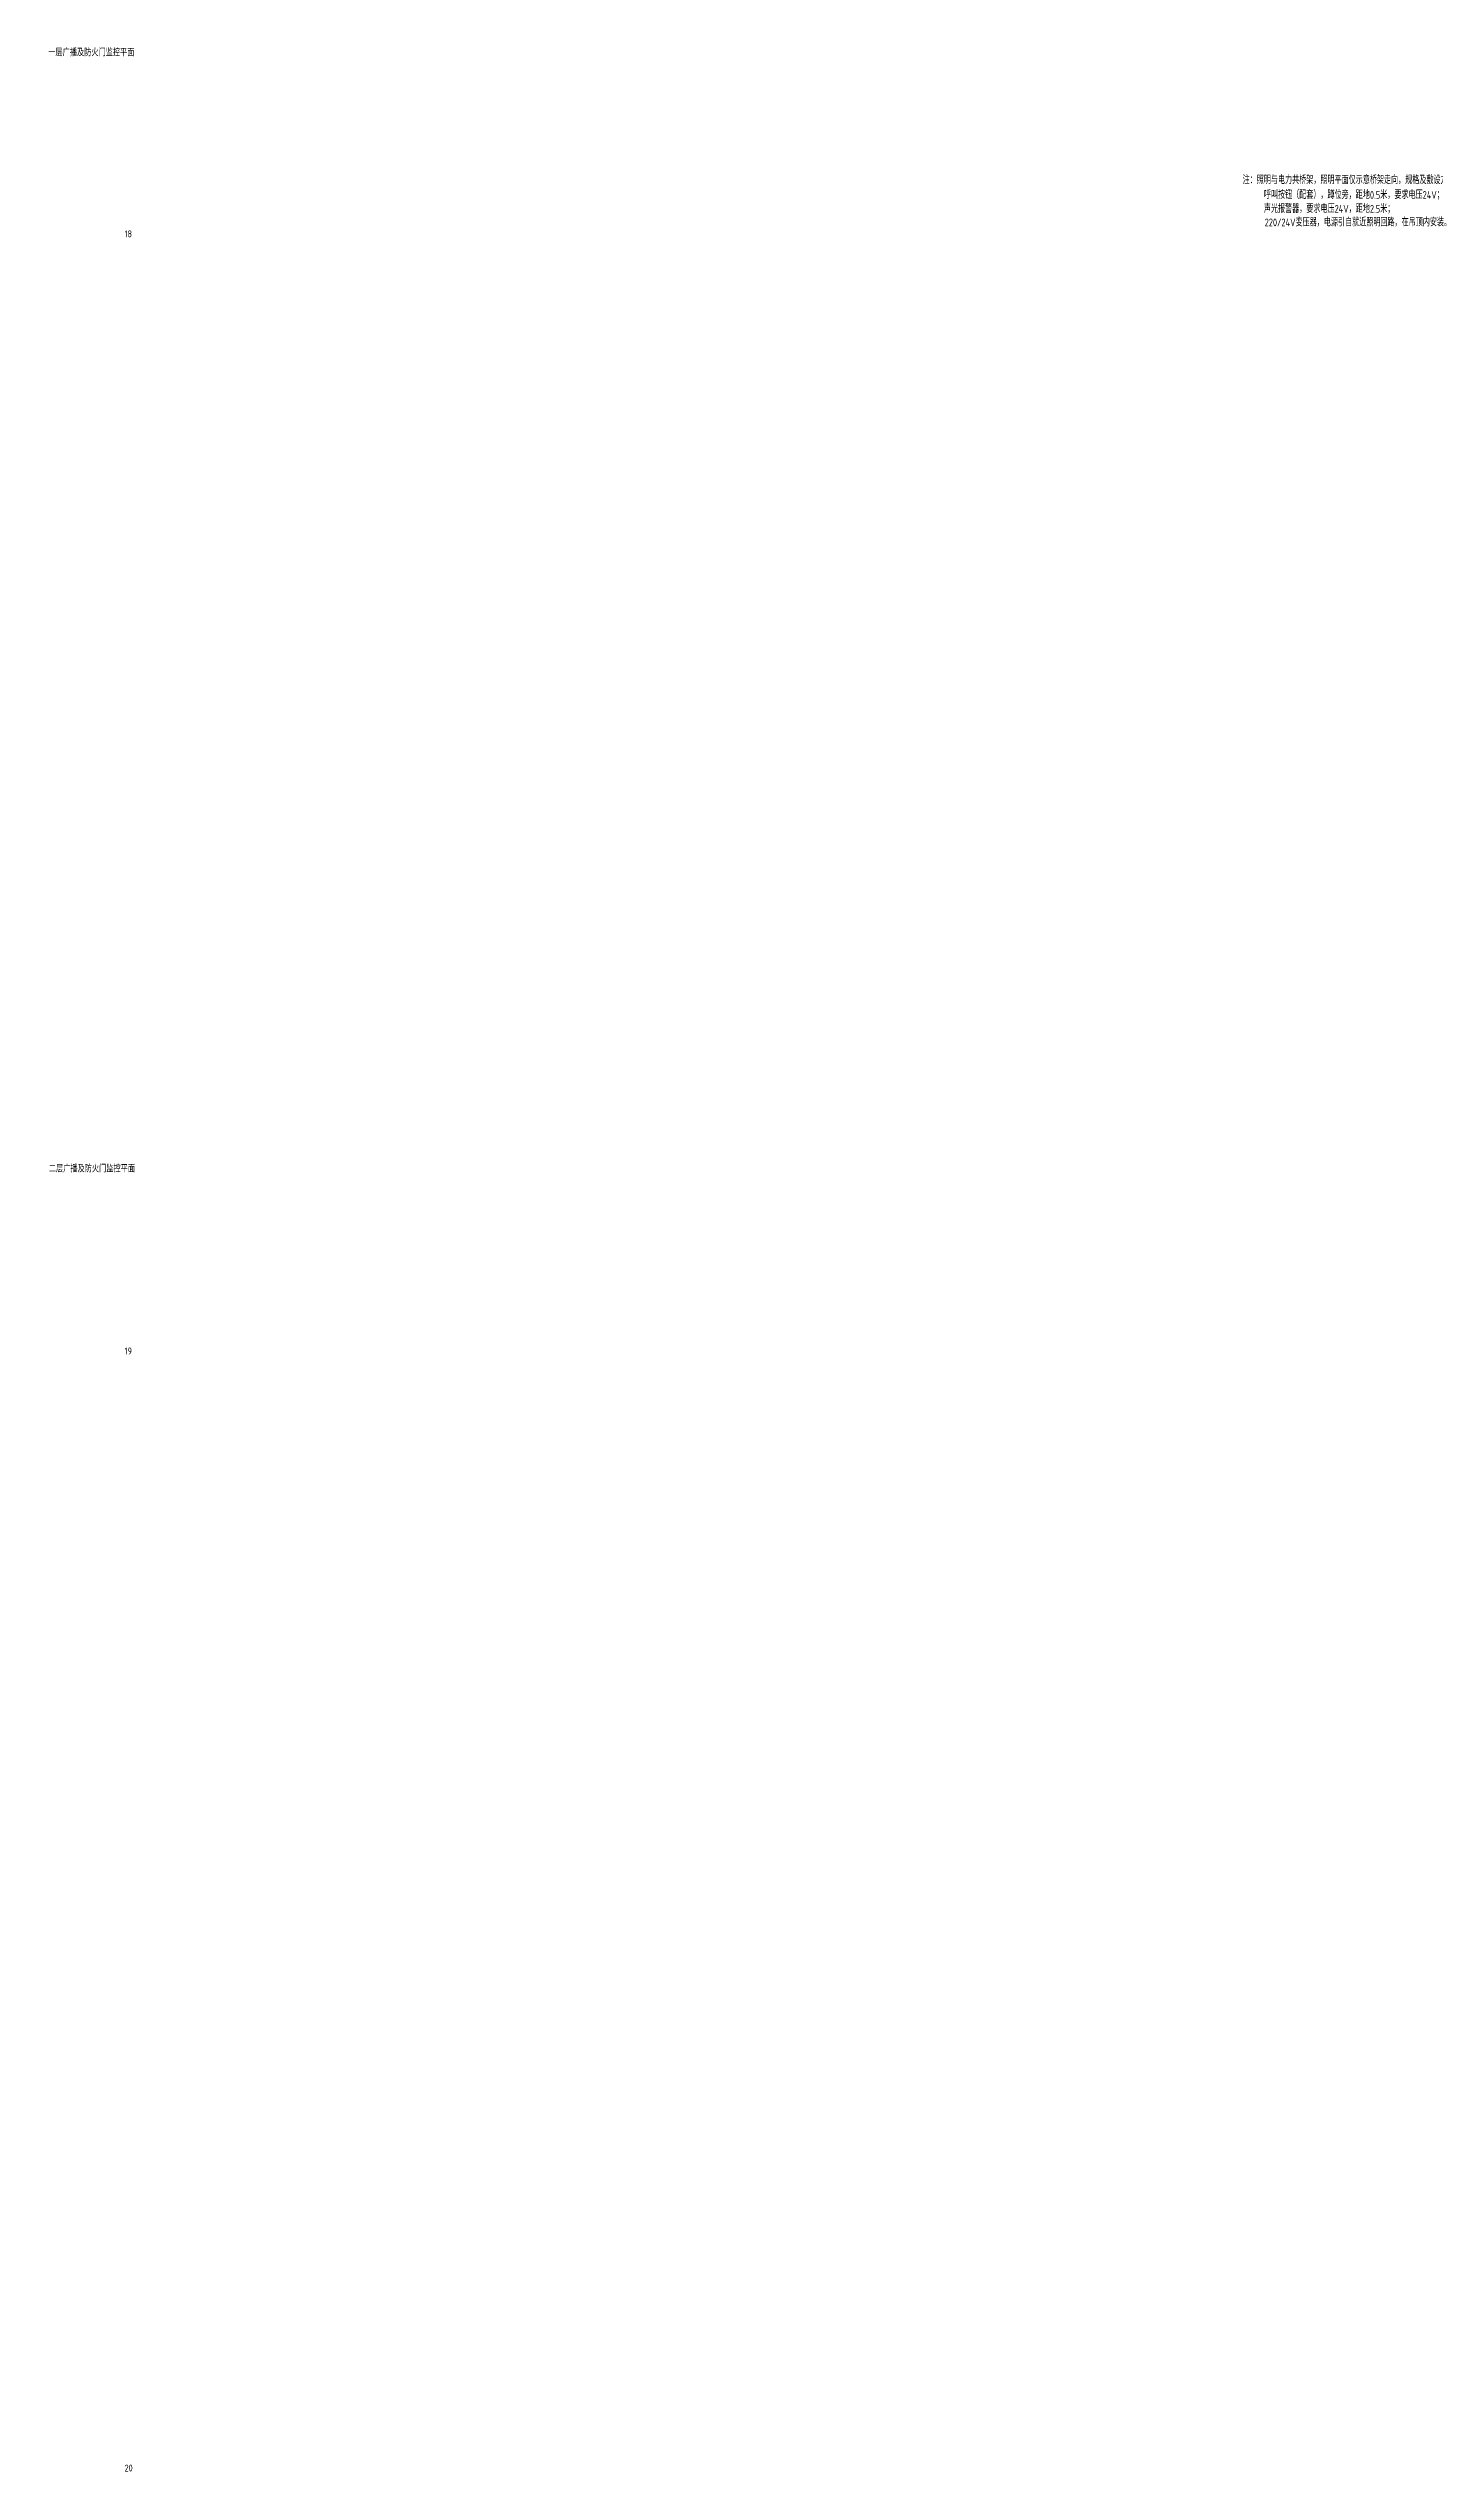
# Model space of a CAD drawing. Extents: x 2350667 to 3185789, y 309667 to 706270.
# Drawn here: x 2620479 to 2700835, y 312881 to 453271 of the extents above; entities that cross this region are included whole.
import ezdxf

# ---------------------------------------------------------------- set-up
doc = ezdxf.new("R2010")
doc.units = 0
doc.header["$LTSCALE"] = 1000
doc.layers.add('SIG_TEXT', color=7, linetype='Continuous')
doc.layers.add('TEL_TEXT', color=7, linetype='Continuous')
doc.styles.add('BZ', font='tssdeng.shx', dxfattribs={"width": 0.8, "bigfont": 'tssdchn.shx'})
doc.styles.add('HZTXT', font='tssdeng.shx', dxfattribs={"width": 0.7, "bigfont": 'tssdchn.shx'})

msp = doc.modelspace()

# ---------------------------------------------------------------- texts
at = {"style": 'BZ', "width": 0.7}
msp.add_text('注：照明与电力共桥架，照明平面仅示意桥架走向，规格及敷设方式以电力平面为准。', height=450, dxfattribs=at).set_placement((2689659, 445418))
at = {"layer": 'SIG_TEXT', "color": 0, "style": 'HZTXT', "width": 0.8}
for s, p in [('一层广播及防火门监控平面', (2620466, 452829)), ('18', (2624891, 442328)), ('二层广播及防火门监控平面', (2620499, 388160)), ('19', (2624891, 377604)), ('20', (2624891, 312881))]:
    msp.add_text(s, height=400, dxfattribs=at).set_placement(p)
at = {"layer": 'TEL_TEXT', "style": 'BZ', "width": 0.7}
for s, p in [('呼叫按钮（配套），蹲位旁，距地0.5米，要求电压24V；', (2690891, 444559)), ('声光报警器，要求电压24V，距地2.5米；', (2690891, 443754)), ('220/24V变压器，电源引自就近照明回路，在吊顶内安装。', (2690938, 442968))]:
    msp.add_text(s, height=450, dxfattribs=at).set_placement(p)

doc.saveas('drawing.dxf')
